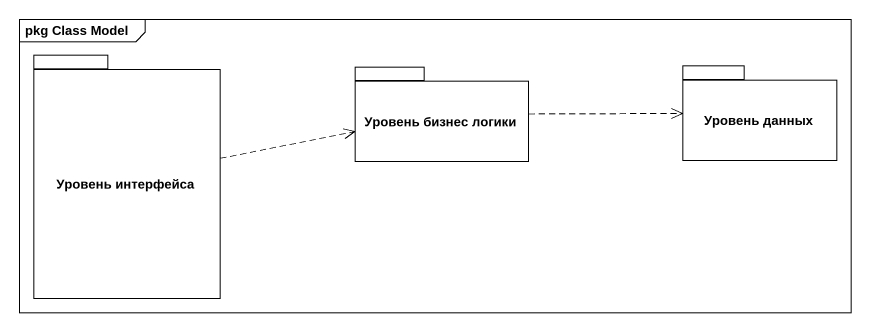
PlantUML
@startuml
mainframe pkg Class Model
package "Уровень интерфейса" as Уровень_интерфейса {
}
package "Уровень бизнес логики" as Уровень_бизнес_логики {
}
package "Уровень данных" as Уровень_данных {
}
Уровень_интерфейса .right.> Уровень_бизнес_логики
Уровень_бизнес_логики .right.> Уровень_данных
@enduml
